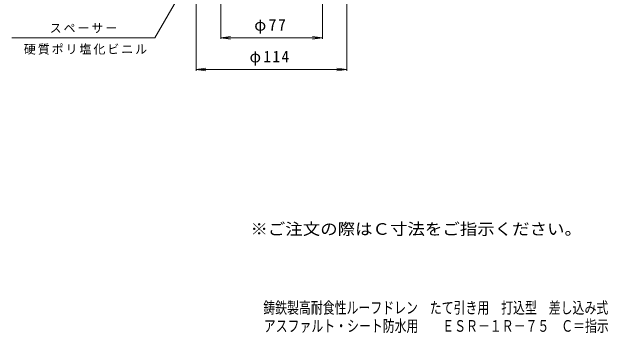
# Model space of a CAD drawing. Units: millimetres, scale not verified. Extents: x -261 to 222, y -346 to 373.
# Drawn here: x -228.6 to 222.5, y -345.8 to -102.7 of the extents above; entities that cross this region are included whole.
import ezdxf
from ezdxf.enums import TextEntityAlignment as Align

# ---------------------------------------------------------------- set-up
doc = ezdxf.new("R2010")
doc.units = ezdxf.units.MM
doc.header["$LTSCALE"] = 3
doc.layers.add('0-4', color=7, linetype='Continuous', lineweight=9)
doc.layers.add('0-5', color=7, linetype='Continuous', lineweight=9)
doc.layers.add('F-4', color=2, linetype='Continuous')
doc.layers.add('F-5', color=2, linetype='Continuous')
doc.styles.add('ＭＳ ゴシック', font='')
doc.styles.get('ＭＳ ゴシック').set_extended_font_data('MS Gothic')

msp = doc.modelspace()

# ---------------------------------------------------------------- linework, layer by layer
at = {"layer": '0-4'}
for p, q in [((-70.6, -0.812), (-70.6, -123.212)), ((6.4, -24.892), (6.4, -123.212)), ((-89.259, -75.812), (-89.259, -147.212)), ((24.741, -75.812), (24.741, -147.212)), ((-70.6, -122.312), (-63.164, -121.333)), ((6.4, -122.312), (-1.036, -121.333)), ((-70.6, -122.312), (6.4, -122.312)), ((-70.6, -122.312), (-63.164, -123.291)), ((6.4, -122.312), (-1.036, -123.291)), ((-89.259, -146.312), (-81.823, -145.333)), ((-89.259, -146.312), (24.741, -146.312)), ((-89.259, -146.312), (-81.823, -147.291)), ((24.741, -146.312), (17.305, -145.333)), ((24.741, -146.312), (17.305, -147.291))]:
    msp.add_line(p, q, dxfattribs=at)
at = {"layer": '0-5'}
for p, q in [((-89.259, -68.312), (-120.436, -122.312)), ((-120.436, -122.312), (-228.567, -122.312))]:
    msp.add_line(p, q, dxfattribs=at)

# ---------------------------------------------------------------- texts
at = {"layer": '0-4', "color": 2, "char_height": 8.798, "attachment_point": 7, "style": 'ＭＳ ゴシック'}
for s, insert in [('\\T1.19;φ77', (-45.225, -119.312)), ('\\T1.21;\\W0.95;φ114', (-48.759, -143.312))]:
    msp.add_mtext(s, dxfattribs=dict(at, insert=insert))
at = {"layer": '0-5', "char_height": 6.598, "attachment_point": 7, "style": 'ＭＳ ゴシック'}
for s, insert in [('\\T1.17;スペーサー', (-200.002, -118.783)), ('\\T1.17;硬質ポリ塩化ビニル', (-219.526, -135.075))]:
    msp.add_mtext(s, dxfattribs=dict(at, insert=insert))
at = {"layer": 'F-4', "style": 'ＭＳ ゴシック', "width": 0.75}
for s, p in [('鋳鉄製高耐食性ルーフドレン\u3000たて引き用\u3000打込型\u3000差し込み式', (-38.405, -333.666)), ('アスファルト・シート防水用\u3000\u3000ＥＳＲ－１Ｒ－７５\u3000Ｃ＝指示', (-38.009, -347.433))]:
    msp.add_text(s, height=8.798, dxfattribs=at).set_placement(p, align=Align.BOTTOM_LEFT)
at = {"layer": 'F-5', "style": 'ＭＳ ゴシック', "width": 1.1}
msp.add_text('※ご注文の際はＣ寸法をご指示ください。', height=8.798, dxfattribs=at).set_placement((-48.111, -274.08), align=Align.BOTTOM_LEFT)

doc.saveas('drawing.dxf')
